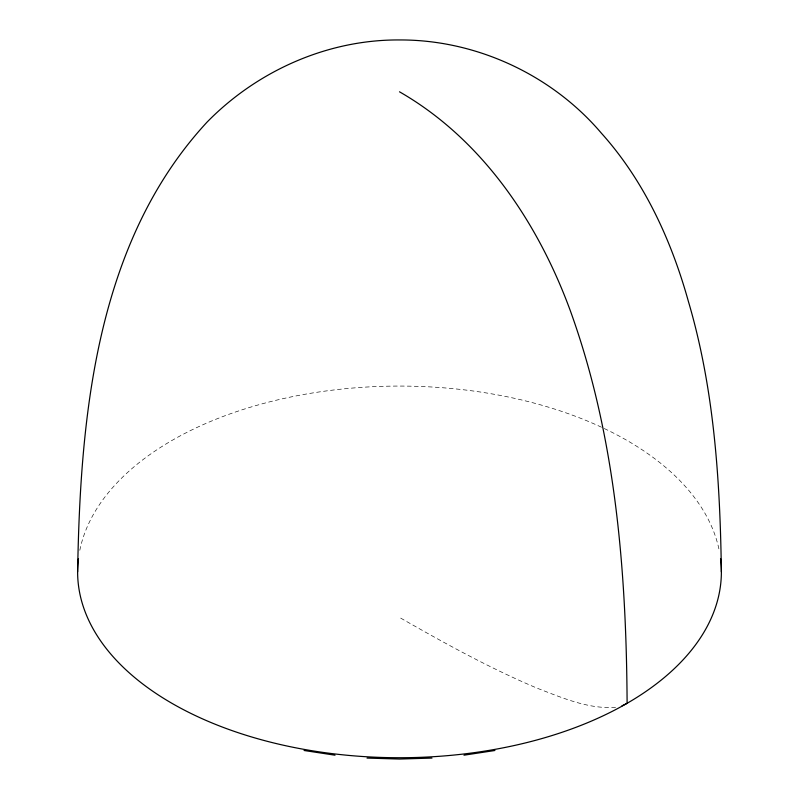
<?xml version="1.0" encoding="UTF-8"?>
<svg xmlns="http://www.w3.org/2000/svg" width="799" height="799" viewBox="0 0 799 799"><rect width="100%" height="100%" fill="white"/><g stroke="black" fill="none" stroke-linecap="round" stroke-linejoin="round"><path stroke-width="0.6" stroke-dasharray="4 3" d="M615.61 707.345C588.254 709.282 562.216 697.777 537.228 688.229C489.627 668.084 444.304 643.075 399.5 617.427M79.8 550.331A321.877 185.837 0 0 1 399.5 386.067A321.877 185.837 0 0 1 719.2 550.331"/><path stroke-width="1.2" d="M77.623 571.904C80.319 416.059 96.06 241.977 207.111 122.057C257.248 70.871 327.55 39.471 399.5 39.95C476.154 39.62 551.899 74.886 601.437 133.243C644.084 180.694 671.4 240.379 688.388 301.413C714.256 389.023 720.119 481.028 721.377 571.904M621.962 705.847L627.105 703.31C626.346 570.776 615.649 435.894 570.196 310.382C537.827 222.412 482.216 139.286 399.5 91.805M463.969 755.195L494.931 750.491M431.989 758.081L399.5 759.05L367.011 758.081M304.069 750.491L335.031 755.195M720.558 558.641A321.877 185.837 0 0 1 399.5 757.732A321.877 185.837 0 0 1 78.442 558.641"/></g></svg>
